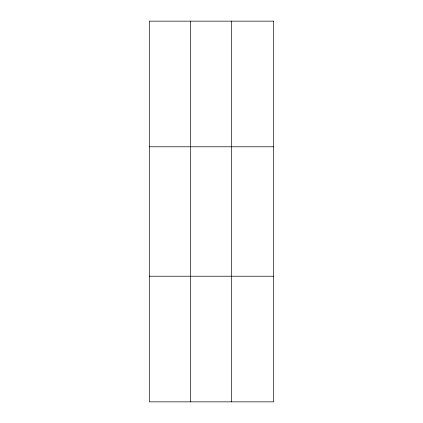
<?xml version="1.0" encoding="UTF-8"?>
<svg xmlns="http://www.w3.org/2000/svg" width="423" height="423" viewBox="0 0 423 423"><rect width="100%" height="100%" fill="white"/><g stroke="black" fill="none" stroke-linecap="round" stroke-linejoin="round"><path stroke-width="0.63" d="M190.355 401.85L190.355 21.15M231.402 401.85L231.402 21.15M149.308 146.781L273.692 146.781M149.308 276.219L273.692 276.219M273.692 21.15L273.692 401.85L149.308 401.85L149.308 21.15L273.692 21.15"/></g></svg>
